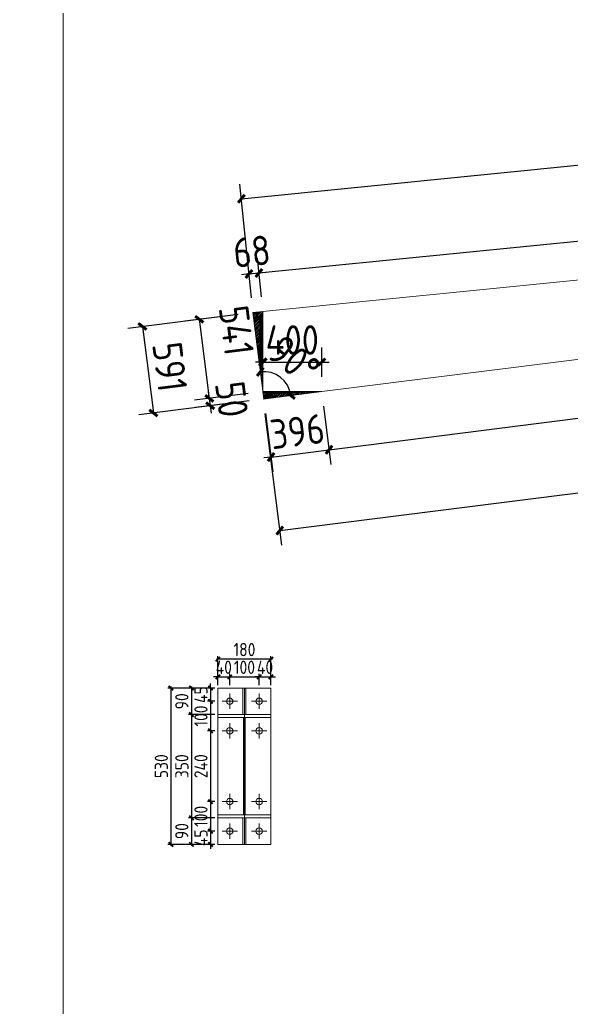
# Model space of a CAD drawing. Extents: x 485428 to 797698, y 56414 to 211814.
# Drawn here: x 763143 to 766883, y 145335 to 152029 of the extents above; entities that cross this region are included whole.
import ezdxf

# ---------------------------------------------------------------- set-up
doc = ezdxf.new("R2010")
doc.units = 0
doc.header["$LTSCALE"] = 1000
doc.header["$MEASUREMENT"] = 0
doc.layers.add('DOTE', color=1, linetype='Continuous')
doc.styles.get("Standard").update_dxf_attribs({"font": 'gbenor.shx', "bigfont": 'gbcbig.shx'})
doc.dimstyles.get("Standard").update_dxf_attribs({"dimscale": 100, "dimtxt": 2, "dimasz": 0.4, "dimexe": 0.5, "dimexo": 1, "dimgap": 0.5, "dimtad": 1, "dimdec": 0, "dimzin": 0, "dimdsep": 46, "dimtxsty": 'Standard', "dimblk": 'ARCHTICK', "dimcen": 0.09, "dimadec": 0, "dimazin": 0, "dimtfac": 1, "dimtdec": 0, "dimtix": 1, "dimtmove": 2, "dimatfit": 3, "dimfxl": 1, "dimtolj": 1, "dimtzin": 0, "dimarcsym": 0})

# ---------------------------------------------------------------- blocks, each defined once
blk = doc.blocks.new('_ArchTick')
at = {"color": 0, "linetype": 'ByBlock', "const_width": 0.4}
blk.add_lwpolyline([(-0.5, -0.5), (0.5, 0.5)], dxfattribs=at)
blk = doc.blocks.new('*D2436')
at = {"color": 0, "lineweight": -2}
blk.add_arc((774609.8, 150698.7), 158.1, 97.20256, 187.20256, dxfattribs=at)
at = {"layer": 'Defpoints', "color": 0}
for p in [(774568, 151029.1), (774514.2, 150824.7), (774568, 150693.5), (774609.8, 150698.7), (765190.5, 149508.4)]:
    blk.add_point(p, dxfattribs=at)
at = {"color": 0, "lineweight": -2, "xscale": 50, "yscale": 50, "zscale": 50}
for p, rotation in [((774589.9, 150855.6), 7.202564799039159), ((774452.9, 150678.9), 277.2025647990606)]:
    blk.add_blockref('_ArchTick', p, dxfattribs=dict(at, rotation=rotation))
at = {"color": 0, "lineweight": 15, "insert": (774326.8, 150918.2), "char_height": 200, "attachment_point": 5, "rotation": 52.20256}
blk.add_mtext('\\A1;90°', dxfattribs=at)
blk = doc.blocks.new('*D2437')
at = {"color": 3, "lineweight": -2}
for p, q in [((764781.1, 150150.9), (764754.9, 150412.2)), ((764713.3, 150144.1), (764687.2, 150405.4)), ((764697.1, 150305.9), (764647.4, 150300.9)), ((764697.1, 150305.9), (764764.9, 150312.7)), ((764764.9, 150312.7), (764814.6, 150317.7))]:
    blk.add_line(p, q, dxfattribs=at)
at = {"layer": 'Defpoints', "color": 0}
for p in [(764764.9, 150312.7), (764723.2, 150044.6), (764791, 150051.4)]:
    blk.add_point(p, dxfattribs=at)
at = {"color": 3, "lineweight": -2, "xscale": 50, "yscale": 50, "zscale": 50}
for p, rotation in [((764697.1, 150305.9), 5.710593137475294), ((764764.9, 150312.7), 185.7105931374753)]:
    blk.add_blockref('_ArchTick', p, dxfattribs=dict(at, rotation=rotation))
at = {"color": 0, "lineweight": 15, "insert": (764716.1, 150458.6), "char_height": 200, "attachment_point": 5, "rotation": 5.71059}
blk.add_mtext('\\A1;68', dxfattribs=at)
blk = doc.blocks.new('*D2438')
at = {"color": 3, "lineweight": -2}
for p, q in [((774558.1, 151128.6), (774531.9, 151389.9)), ((764764.9, 150312.7), (774541.9, 151290.4)), ((764781.1, 150150.9), (764754.9, 150412.2))]:
    blk.add_line(p, q, dxfattribs=at)
at = {"layer": 'Defpoints', "color": 0}
for p in [(774541.9, 151290.4), (774568, 151029.1), (764791, 150051.4)]:
    blk.add_point(p, dxfattribs=at)
at = {"color": 3, "lineweight": -2, "xscale": 50, "yscale": 50, "zscale": 50}
for p, rotation in [((774541.9, 151290.4), 5.710593137475258), ((764764.9, 150312.7), 185.7105931374753)]:
    blk.add_blockref('_ArchTick', p, dxfattribs=dict(at, rotation=rotation))
at = {"color": 0, "lineweight": 15, "insert": (769637.8, 150957.4), "char_height": 200, "attachment_point": 5, "rotation": 5.71059}
blk.add_mtext('\\A1;上翼板 9826', dxfattribs=at)
blk = doc.blocks.new('*D2439')
at = {"color": 3, "lineweight": -2}
for p, q in [((774558.1, 151128.6), (774480.9, 151900)), ((764646.1, 150816), (774490.9, 151800.5)), ((764713.3, 150144.1), (764636.2, 150915.5))]:
    blk.add_line(p, q, dxfattribs=at)
at = {"layer": 'Defpoints', "color": 0}
for p in [(774490.9, 151800.5), (774568, 151029.1), (764723.2, 150044.6)]:
    blk.add_point(p, dxfattribs=at)
at = {"color": 3, "lineweight": -2, "xscale": 50, "yscale": 50, "zscale": 50}
for p, rotation in [((774490.9, 151800.5), 5.710593137499544), ((764646.1, 150816), 185.7105931374995)]:
    blk.add_blockref('_ArchTick', p, dxfattribs=dict(at, rotation=rotation))
at = {"color": 0, "lineweight": 15, "insert": (769552.9, 151464.1), "char_height": 200, "attachment_point": 5, "rotation": 5.71059}
blk.add_mtext('\\A1;腹板 9894', dxfattribs=at)
blk = doc.blocks.new('*D2440')
at = {"color": 3, "lineweight": -2}
for p, q in [((765203, 149409.2), (765252.8, 149015.4)), ((764809.8, 149359.5), (764859.6, 148965.7)), ((764847.1, 149064.9), (765240.3, 149114.6)), ((765240.3, 149114.6), (765289.9, 149120.9)), ((764847.1, 149064.9), (764797.5, 149058.7))]:
    blk.add_line(p, q, dxfattribs=at)
at = {"layer": 'Defpoints', "color": 0}
for p in [(765190.5, 149508.4), (764797.3, 149458.7), (765240.3, 149114.6)]:
    blk.add_point(p, dxfattribs=at)
at = {"color": 3, "lineweight": -2, "xscale": 50, "yscale": 50, "zscale": 50}
for p, rotation in [((765240.3, 149114.6), 187.202564799062), ((764847.1, 149064.9), 7.202564799062019)]:
    blk.add_blockref('_ArchTick', p, dxfattribs=dict(at, rotation=rotation))
at = {"color": 0, "lineweight": 15, "insert": (765024.9, 149238.6), "char_height": 200, "attachment_point": 5, "rotation": 7.20256}
blk.add_mtext('\\A1;396', dxfattribs=at)
blk = doc.blocks.new('*D2441')
at = {"color": 3, "lineweight": -2}
for p, q in [((774580.6, 150594.3), (774630.3, 150200.5)), ((765240.3, 149114.6), (774617.8, 150299.7)), ((765203, 149409.2), (765252.8, 149015.4))]:
    blk.add_line(p, q, dxfattribs=at)
at = {"layer": 'Defpoints', "color": 0}
for p in [(774568, 150693.5), (774617.8, 150299.7), (765190.5, 149508.4)]:
    blk.add_point(p, dxfattribs=at)
at = {"color": 3, "lineweight": -2, "xscale": 50, "yscale": 50, "zscale": 50}
for p, rotation in [((774617.8, 150299.7), 7.202564799062021), ((765240.3, 149114.6), 187.202564799062)]:
    blk.add_blockref('_ArchTick', p, dxfattribs=dict(at, rotation=rotation))
at = {"color": 0, "lineweight": 15, "insert": (769910.2, 149856), "char_height": 200, "attachment_point": 5, "rotation": 7.20256}
blk.add_mtext('\\A1;9452', dxfattribs=at)
blk = doc.blocks.new('*D2443')
at = {"color": 3, "lineweight": -2}
for p, q in [((764624, 150032.1), (764261.1, 149986.2)), ((764360.4, 149998.8), (764428.1, 149462.5)), ((764691.8, 149495.9), (764328.9, 149450))]:
    blk.add_line(p, q, dxfattribs=at)
at = {"layer": 'Defpoints', "color": 0}
for p in [(764723.2, 150044.6), (764791, 149508.4), (764428.1, 149462.5)]:
    blk.add_point(p, dxfattribs=at)
at = {"color": 3, "lineweight": -2, "xscale": 50, "yscale": 50, "zscale": 50}
for p, rotation in [((764360.4, 149998.8), 97.20256479907209), ((764428.1, 149462.5), 277.2025647990721)]:
    blk.add_blockref('_ArchTick', p, dxfattribs=dict(at, rotation=rotation))
at = {"color": 0, "lineweight": 15, "insert": (764612.1, 149922.9), "char_height": 200, "attachment_point": 5, "rotation": 277.20256}
blk.add_mtext('\\A1;541', dxfattribs=at)
blk = doc.blocks.new('*D2444')
at = {"color": 3, "lineweight": -2}
for p, q in [((764691.8, 149495.9), (764328.9, 149450)), ((764428.1, 149462.5), (764421.9, 149512.1)), ((764698.1, 149446.2), (764335.2, 149400.3)), ((764428.1, 149462.5), (764434.4, 149412.8)), ((764434.4, 149412.8), (764440.7, 149363.2))]:
    blk.add_line(p, q, dxfattribs=at)
at = {"layer": 'Defpoints', "color": 0}
for p in [(764791, 149508.4), (764434.4, 149412.8), (764797.3, 149458.7)]:
    blk.add_point(p, dxfattribs=at)
at = {"color": 3, "lineweight": -2, "xscale": 50, "yscale": 50, "zscale": 50}
for p, rotation in [((764428.1, 149462.5), 277.2025647990721), ((764434.4, 149412.8), 97.20256479907209)]:
    blk.add_blockref('_ArchTick', p, dxfattribs=dict(at, rotation=rotation))
at = {"color": 0, "lineweight": 15, "insert": (764580.1, 149456.5), "char_height": 200, "attachment_point": 5, "rotation": 277.20256}
blk.add_mtext('\\A1;50', dxfattribs=at)
blk = doc.blocks.new('*D2446')
at = {"color": 3, "lineweight": -2}
for p, q in [((764624, 150032.1), (763875.5, 149937.5)), ((763974.7, 149950), (764048.8, 149364.1)), ((764698.1, 149446.2), (763949.6, 149351.6))]:
    blk.add_line(p, q, dxfattribs=at)
at = {"layer": 'Defpoints', "color": 0}
for p in [(764723.2, 150044.6), (764797.3, 149458.7), (764048.8, 149364.1)]:
    blk.add_point(p, dxfattribs=at)
at = {"color": 3, "lineweight": -2, "xscale": 50, "yscale": 50, "zscale": 50}
for p, rotation in [((763974.7, 149950), 97.20256479907765), ((764048.8, 149364.1), 277.2025647990777)]:
    blk.add_blockref('_ArchTick', p, dxfattribs=dict(at, rotation=rotation))
at = {"color": 0, "lineweight": 15, "insert": (764160.6, 149675.9), "char_height": 200, "attachment_point": 5, "rotation": 277.20256}
blk.add_mtext('\\A1;591', dxfattribs=at)
blk = doc.blocks.new('*D2447')
at = {"color": 3, "lineweight": -2}
for p, q in [((774580.6, 150594.3), (774693.2, 149702.9)), ((764906, 148566.8), (774680.7, 149802.1)), ((764805.9, 149359), (764918.5, 148467.6))]:
    blk.add_line(p, q, dxfattribs=at)
at = {"layer": 'Defpoints', "color": 0}
for p in [(774568, 150693.5), (774680.7, 149802.1), (764793.3, 149458.2)]:
    blk.add_point(p, dxfattribs=at)
at = {"color": 3, "lineweight": -2, "xscale": 50, "yscale": 50, "zscale": 50}
for p, rotation in [((774680.7, 149802.1), 7.202564799059908), ((764906, 148566.8), 187.2025647990599)]:
    blk.add_blockref('_ArchTick', p, dxfattribs=dict(at, rotation=rotation))
at = {"color": 0, "lineweight": 15, "insert": (769773.7, 149339.9), "char_height": 200, "attachment_point": 5, "rotation": 7.20256}
blk.add_mtext('\\A1;下翼板 9852', dxfattribs=at)
blk = doc.blocks.new('*D2453')
at = {"color": 3, "lineweight": -2}
for p, q in [((764486.5, 147574.8), (764456.5, 147574.8)), ((764486.5, 147519.3), (764486.5, 147594.8)), ((764486.5, 147574.8), (764566.5, 147574.8)), ((764566.5, 147519.3), (764566.5, 147594.8)), ((764566.5, 147574.8), (764596.5, 147574.8))]:
    blk.add_line(p, q, dxfattribs=at)
at = {"layer": 'Defpoints', "color": 0}
for p in [(764566.5, 147574.8), (764486.5, 147499.3), (764566.5, 147499.3)]:
    blk.add_point(p, dxfattribs=at)
at = {"color": 3, "lineweight": -2, "xscale": 30, "yscale": 30, "zscale": 30}
blk.add_blockref('_ArchTick', (764486.5, 147574.8), dxfattribs=at)
at = {"color": 3, "lineweight": -2, "xscale": 30, "yscale": 30, "zscale": 30, "rotation": 180}
blk.add_blockref('_ArchTick', (764566.5, 147574.8), dxfattribs=at)
at = {"color": 0, "lineweight": 15, "insert": (764526.5, 147639.8), "char_height": 90, "attachment_point": 5}
blk.add_mtext('\\A1;40', dxfattribs=at)
blk = doc.blocks.new('*D2448')
at = {"color": 3, "lineweight": -2}
for p, q in [((764556.5, 147574.8), (764776.5, 147574.8)), ((764566.5, 147519.3), (764566.5, 147594.8)), ((764766.5, 147519.3), (764766.5, 147594.8))]:
    blk.add_line(p, q, dxfattribs=at)
at = {"layer": 'Defpoints', "color": 0}
for p in [(764766.5, 147574.8), (764566.5, 147499.3), (764766.5, 147499.3)]:
    blk.add_point(p, dxfattribs=at)
at = {"color": 3, "lineweight": -2, "xscale": 30, "yscale": 30, "zscale": 30, "rotation": 180}
blk.add_blockref('_ArchTick', (764566.5, 147574.8), dxfattribs=at)
at = {"color": 3, "lineweight": -2, "xscale": 30, "yscale": 30, "zscale": 30}
blk.add_blockref('_ArchTick', (764766.5, 147574.8), dxfattribs=at)
at = {"color": 0, "lineweight": 15, "insert": (764666.5, 147639.8), "char_height": 90, "attachment_point": 5}
blk.add_mtext('\\A1;100', dxfattribs=at)
blk = doc.blocks.new('*D2454')
at = {"color": 3, "lineweight": -2}
for p, q in [((764766.5, 147574.8), (764736.5, 147574.8)), ((764766.5, 147519.3), (764766.5, 147594.8)), ((764766.5, 147574.8), (764846.5, 147574.8)), ((764846.5, 147519.3), (764846.5, 147594.8)), ((764846.5, 147574.8), (764876.5, 147574.8))]:
    blk.add_line(p, q, dxfattribs=at)
at = {"layer": 'Defpoints', "color": 0}
for p in [(764846.5, 147574.8), (764766.5, 147499.3), (764846.5, 147499.3)]:
    blk.add_point(p, dxfattribs=at)
at = {"color": 3, "lineweight": -2, "xscale": 30, "yscale": 30, "zscale": 30}
blk.add_blockref('_ArchTick', (764766.5, 147574.8), dxfattribs=at)
at = {"color": 3, "lineweight": -2, "xscale": 30, "yscale": 30, "zscale": 30, "rotation": 180}
blk.add_blockref('_ArchTick', (764846.5, 147574.8), dxfattribs=at)
at = {"color": 0, "lineweight": 15, "insert": (764806.5, 147639.8), "char_height": 90, "attachment_point": 5}
blk.add_mtext('\\A1;40', dxfattribs=at)
blk = doc.blocks.new('*D2449')
at = {"color": 3, "lineweight": -2}
for p, q in [((764466.5, 147499.3), (764416.5, 147499.3)), ((764436.5, 147499.3), (764436.5, 147529.3)), ((764436.5, 147499.3), (764436.5, 147409.3)), ((764466.5, 147409.3), (764416.5, 147409.3)), ((764436.5, 147409.3), (764436.5, 147379.3))]:
    blk.add_line(p, q, dxfattribs=at)
at = {"layer": 'Defpoints', "color": 0}
for p in [(764486.5, 147499.3), (764436.5, 147409.3), (764486.5, 147409.3)]:
    blk.add_point(p, dxfattribs=at)
at = {"color": 3, "lineweight": -2, "xscale": 30, "yscale": 30, "zscale": 30}
for p, rotation in [((764436.5, 147499.3), 270), ((764436.5, 147409.3), 90)]:
    blk.add_blockref('_ArchTick', p, dxfattribs=dict(at, rotation=rotation))
at = {"color": 0, "lineweight": 15, "insert": (764371.5, 147454.3), "char_height": 90, "attachment_point": 5, "rotation": 90}
blk.add_mtext('\\A1;45', dxfattribs=at)
blk = doc.blocks.new('*D2450')
at = {"color": 3, "lineweight": -2}
for p, q in [((764466.5, 147409.3), (764416.5, 147409.3)), ((764436.5, 147419.3), (764436.5, 147199.3)), ((764466.5, 147209.3), (764416.5, 147209.3))]:
    blk.add_line(p, q, dxfattribs=at)
at = {"layer": 'Defpoints', "color": 0}
for p in [(764486.5, 147409.3), (764436.5, 147209.3), (764486.5, 147209.3)]:
    blk.add_point(p, dxfattribs=at)
at = {"color": 3, "lineweight": -2, "xscale": 30, "yscale": 30, "zscale": 30}
for p, rotation in [((764436.5, 147409.3), 90), ((764436.5, 147209.3), 270)]:
    blk.add_blockref('_ArchTick', p, dxfattribs=dict(at, rotation=rotation))
at = {"color": 0, "lineweight": 15, "insert": (764371.5, 147309.3), "char_height": 90, "attachment_point": 5, "rotation": 90}
blk.add_mtext('\\A1;100', dxfattribs=at)
blk = doc.blocks.new('*D2451')
at = {"color": 3, "lineweight": -2}
for p, q in [((764466.5, 147209.3), (764416.5, 147209.3)), ((764436.5, 147219.3), (764436.5, 146719.3)), ((764466.5, 146729.3), (764416.5, 146729.3))]:
    blk.add_line(p, q, dxfattribs=at)
at = {"layer": 'Defpoints', "color": 0}
for p in [(764486.5, 147209.3), (764436.5, 146729.3), (764486.5, 146729.3)]:
    blk.add_point(p, dxfattribs=at)
at = {"color": 3, "lineweight": -2, "xscale": 30, "yscale": 30, "zscale": 30}
for p, rotation in [((764436.5, 147209.3), 90), ((764436.5, 146729.3), 270)]:
    blk.add_blockref('_ArchTick', p, dxfattribs=dict(at, rotation=rotation))
at = {"color": 0, "lineweight": 15, "insert": (764371.5, 146969.3), "char_height": 90, "attachment_point": 5, "rotation": 90}
blk.add_mtext('\\A1;240', dxfattribs=at)
blk = doc.blocks.new('*D2452')
at = {"color": 3, "lineweight": -2}
for p, q in [((764466.5, 146729.3), (764416.5, 146729.3)), ((764436.5, 146739.3), (764436.5, 146519.3)), ((764466.5, 146529.3), (764416.5, 146529.3))]:
    blk.add_line(p, q, dxfattribs=at)
at = {"layer": 'Defpoints', "color": 0}
for p in [(764486.5, 146729.3), (764436.5, 146529.3), (764486.5, 146529.3)]:
    blk.add_point(p, dxfattribs=at)
at = {"color": 3, "lineweight": -2, "xscale": 30, "yscale": 30, "zscale": 30}
for p, rotation in [((764436.5, 146729.3), 90), ((764436.5, 146529.3), 270)]:
    blk.add_blockref('_ArchTick', p, dxfattribs=dict(at, rotation=rotation))
at = {"color": 0, "lineweight": 15, "insert": (764371.5, 146629.3), "char_height": 90, "attachment_point": 5, "rotation": 90}
blk.add_mtext('\\A1;100', dxfattribs=at)
blk = doc.blocks.new('*D2455')
at = {"color": 3, "lineweight": -2}
for p, q in [((764466.5, 146529.3), (764416.5, 146529.3)), ((764436.5, 146529.3), (764436.5, 146559.3)), ((764436.5, 146529.3), (764436.5, 146439.3)), ((764466.5, 146439.3), (764416.5, 146439.3)), ((764436.5, 146439.3), (764436.5, 146409.3))]:
    blk.add_line(p, q, dxfattribs=at)
at = {"layer": 'Defpoints', "color": 0}
for p in [(764486.5, 146529.3), (764436.5, 146439.3), (764486.5, 146439.3)]:
    blk.add_point(p, dxfattribs=at)
at = {"color": 3, "lineweight": -2, "xscale": 30, "yscale": 30, "zscale": 30}
for p, rotation in [((764436.5, 146529.3), 270), ((764436.5, 146439.3), 90)]:
    blk.add_blockref('_ArchTick', p, dxfattribs=dict(at, rotation=rotation))
at = {"color": 0, "lineweight": 15, "insert": (764371.5, 146484.3), "char_height": 90, "attachment_point": 5, "rotation": 90}
blk.add_mtext('\\A1;45', dxfattribs=at)
blk = doc.blocks.new('*D2456')
at = {"color": 3, "lineweight": -2}
for p, q in [((764466.5, 147499.3), (764287.1, 147499.3)), ((764307.1, 147509.3), (764307.1, 147309.3)), ((764466.5, 147319.3), (764287.1, 147319.3))]:
    blk.add_line(p, q, dxfattribs=at)
at = {"layer": 'Defpoints', "color": 0}
for p in [(764486.5, 147499.3), (764307.1, 147319.3), (764486.5, 147319.3)]:
    blk.add_point(p, dxfattribs=at)
at = {"color": 3, "lineweight": -2, "xscale": 30, "yscale": 30, "zscale": 30}
for p, rotation in [((764307.1, 147499.3), 90), ((764307.1, 147319.3), 270)]:
    blk.add_blockref('_ArchTick', p, dxfattribs=dict(at, rotation=rotation))
at = {"color": 0, "lineweight": 15, "insert": (764242.1, 147409.3), "char_height": 90, "attachment_point": 5, "rotation": 90}
blk.add_mtext('\\A1;90', dxfattribs=at)
blk = doc.blocks.new('*D2457')
at = {"color": 3, "lineweight": -2}
for p, q in [((764466.5, 147319.3), (764287.1, 147319.3)), ((764307.1, 147329.3), (764307.1, 146609.3)), ((764466.5, 146619.3), (764287.1, 146619.3))]:
    blk.add_line(p, q, dxfattribs=at)
at = {"layer": 'Defpoints', "color": 0}
for p in [(764486.5, 147319.3), (764307.1, 146619.3), (764486.5, 146619.3)]:
    blk.add_point(p, dxfattribs=at)
at = {"color": 3, "lineweight": -2, "xscale": 30, "yscale": 30, "zscale": 30}
for p, rotation in [((764307.1, 147319.3), 90), ((764307.1, 146619.3), 270)]:
    blk.add_blockref('_ArchTick', p, dxfattribs=dict(at, rotation=rotation))
at = {"color": 0, "lineweight": 15, "insert": (764242.1, 146969.3), "char_height": 90, "attachment_point": 5, "rotation": 90}
blk.add_mtext('\\A1;350', dxfattribs=at)
blk = doc.blocks.new('*D2458')
at = {"color": 3, "lineweight": -2}
for p, q in [((764466.5, 146619.3), (764287.1, 146619.3)), ((764307.1, 146629.3), (764307.1, 146429.3)), ((764466.5, 146439.3), (764287.1, 146439.3))]:
    blk.add_line(p, q, dxfattribs=at)
at = {"layer": 'Defpoints', "color": 0}
for p in [(764486.5, 146619.3), (764307.1, 146439.3), (764486.5, 146439.3)]:
    blk.add_point(p, dxfattribs=at)
at = {"color": 3, "lineweight": -2, "xscale": 30, "yscale": 30, "zscale": 30}
for p, rotation in [((764307.1, 146619.3), 90), ((764307.1, 146439.3), 270)]:
    blk.add_blockref('_ArchTick', p, dxfattribs=dict(at, rotation=rotation))
at = {"color": 0, "lineweight": 15, "insert": (764242.1, 146529.3), "char_height": 90, "attachment_point": 5, "rotation": 90}
blk.add_mtext('\\A1;90', dxfattribs=at)
blk = doc.blocks.new('*D2459')
at = {"color": 3, "lineweight": -2}
for p, q in [((764466.5, 147499.3), (764147.9, 147499.3)), ((764167.9, 147509.3), (764167.9, 146429.3)), ((764466.5, 146439.3), (764147.9, 146439.3))]:
    blk.add_line(p, q, dxfattribs=at)
at = {"layer": 'Defpoints', "color": 0}
for p in [(764486.5, 147499.3), (764167.9, 146439.3), (764486.5, 146439.3)]:
    blk.add_point(p, dxfattribs=at)
at = {"color": 3, "lineweight": -2, "xscale": 30, "yscale": 30, "zscale": 30}
for p, rotation in [((764167.9, 147499.3), 90), ((764167.9, 146439.3), 270)]:
    blk.add_blockref('_ArchTick', p, dxfattribs=dict(at, rotation=rotation))
at = {"color": 0, "lineweight": 15, "insert": (764102.9, 146969.3), "char_height": 90, "attachment_point": 5, "rotation": 90}
blk.add_mtext('\\A1;530', dxfattribs=at)
blk = doc.blocks.new('*D2460')
at = {"color": 3, "lineweight": -2}
for p, q in [((764856.5, 147694.9), (764476.5, 147694.9)), ((764486.5, 147519.3), (764486.5, 147714.9)), ((764846.5, 147519.3), (764846.5, 147714.9))]:
    blk.add_line(p, q, dxfattribs=at)
at = {"layer": 'Defpoints', "color": 0}
for p in [(764486.5, 147694.9), (764486.5, 147499.3), (764846.5, 147499.3)]:
    blk.add_point(p, dxfattribs=at)
at = {"color": 3, "lineweight": -2, "xscale": 30, "yscale": 30, "zscale": 30, "rotation": 180}
blk.add_blockref('_ArchTick', (764486.5, 147694.9), dxfattribs=at)
at = {"color": 3, "lineweight": -2, "xscale": 30, "yscale": 30, "zscale": 30}
blk.add_blockref('_ArchTick', (764846.5, 147694.9), dxfattribs=at)
at = {"color": 0, "lineweight": 15, "insert": (764666.5, 147759.9), "char_height": 90, "attachment_point": 5}
blk.add_mtext('\\A1;180', dxfattribs=at)
blk = doc.blocks.new('*D2545')
at = {"color": 0, "lineweight": -2}
blk.add_arc((764797.3, 149458.7), 185.2, 7.20256, 97.20256, dxfattribs=at)
at = {"layer": 'Defpoints', "color": 0}
for p in [(764723.2, 150044.6), (764944.8, 149570.7), (765190.5, 149508.4), (764797.3, 149458.7), (764797.3, 149458.7)]:
    blk.add_point(p, dxfattribs=at)
at = {"color": 0, "lineweight": -2, "xscale": 50, "yscale": 50, "zscale": 50}
for p, rotation in [((764774.1, 149642.4), 187.2025647990827), ((764981, 149481.9), 277.2025647990666)]:
    blk.add_blockref('_ArchTick', p, dxfattribs=dict(at, rotation=rotation))
at = {"color": 0, "lineweight": 15, "insert": (765002.7, 149723.5), "char_height": 200, "attachment_point": 5, "rotation": 322.20256}
blk.add_mtext('\\A1;90°', dxfattribs=at)
blk = doc.blocks.new('*D2546')
at = {"color": 3, "lineweight": -2}
for p, q in [((764791, 149608.4), (764791, 149808.5)), ((765190.5, 149608.4), (765190.5, 149808.5)), ((764791, 149708.5), (764741, 149708.5)), ((764791, 149708.5), (765190.5, 149708.5)), ((765190.5, 149708.5), (765240.5, 149708.5))]:
    blk.add_line(p, q, dxfattribs=at)
at = {"layer": 'Defpoints', "color": 0}
for p in [(765190.5, 149708.5), (764791, 149508.4), (765190.5, 149508.4)]:
    blk.add_point(p, dxfattribs=at)
at = {"color": 3, "lineweight": -2, "xscale": 50, "yscale": 50, "zscale": 50}
blk.add_blockref('_ArchTick', (764791, 149708.5), dxfattribs=at)
at = {"color": 3, "lineweight": -2, "xscale": 50, "yscale": 50, "zscale": 50, "rotation": 180}
blk.add_blockref('_ArchTick', (765190.5, 149708.5), dxfattribs=at)
at = {"color": 0, "lineweight": 15, "insert": (764990.8, 149858.5), "char_height": 200, "attachment_point": 5}
blk.add_mtext('\\A1;400', dxfattribs=at)

msp = doc.modelspace()

# ---------------------------------------------------------------- hatches: boundary and pattern name
at = {"lineweight": 15}
h = msp.add_hatch(dxfattribs=at)
h.set_pattern_fill('ANSI31', color=256, scale=5, style=0)
h.set_pattern_definition([(45, (0, 0), (-5.612660076, 5.612660076), [])])
h.paths.add_polyline_path([(764791, 150051.4), (764723.2, 150044.6), (764791, 149508.4)])
h.paths.add_polyline_path([(765190.5, 149508.4), (764791, 149508.4), (764797.3, 149458.7)])

# ---------------------------------------------------------------- linework, layer by layer
for p, q in [((774568, 151029.1), (764791, 150051.4)), ((774568, 150693.5), (765190.5, 149508.4)), ((764791, 150051.4), (764723.2, 150044.6)), ((764723.2, 150044.6), (764797.3, 149458.7)), ((765190.5, 149508.4), (764791, 149508.4)), ((764793.3, 149458.2), (765190.5, 149508.4)), ((764486.5, 147499.3), (764486.5, 146439.3)), ((764846.5, 147499.3), (764486.5, 147499.3)), ((764846.5, 146439.3), (764846.5, 147499.3)), ((764618.5, 147409.3), (764514.5, 147409.3)), ((764566.5, 147357.3), (764566.5, 147461.3)), ((764818.5, 147409.3), (764714.5, 147409.3)), ((764766.5, 147357.3), (764766.5, 147461.3)), ((764618.5, 147209.3), (764514.5, 147209.3)), ((764566.5, 147157.3), (764566.5, 147261.3)), ((764818.5, 147209.3), (764714.5, 147209.3)), ((764766.5, 147157.3), (764766.5, 147261.3)), ((764846.5, 147129.3), (764846.5, 146809.3)), ((764618.5, 146729.3), (764514.5, 146729.3)), ((764566.5, 146677.3), (764566.5, 146781.3)), ((764818.5, 146729.3), (764714.5, 146729.3)), ((764766.5, 146677.3), (764766.5, 146781.3)), ((764618.5, 146529.3), (764514.5, 146529.3)), ((764566.5, 146477.3), (764566.5, 146581.3)), ((764818.5, 146529.3), (764714.5, 146529.3)), ((764766.5, 146477.3), (764766.5, 146581.3)), ((764486.5, 146439.3), (764846.5, 146439.3))]:
    msp.add_line(p, q, dxfattribs=at)
at = {"color": 2, "lineweight": 15}
for p, q in [((764656.5, 147319.3), (764656.5, 147499.3)), ((764676.5, 147319.3), (764676.5, 147499.3)), ((764656.5, 146439.3), (764656.5, 146619.3)), ((764676.5, 146439.3), (764676.5, 146619.3)), ((764656.5, 146439.3), (764676.5, 146439.3))]:
    msp.add_line(p, q, dxfattribs=at)
at = {"color": 1, "lineweight": 15}
msp.add_line((764666.5, 147499.3), (764666.5, 146439.3), dxfattribs=at)
at = {"color": 4, "lineweight": 15}
for p, q in [((764666.5, 147319.3), (764486.5, 147319.3)), ((764486.5, 147319.3), (764486.5, 147299.3)), ((764486.5, 147299.3), (764846.5, 147299.3)), ((764660.5, 147299.3), (764660.5, 146639.3)), ((764846.5, 147319.3), (764666.5, 147319.3)), ((764672.5, 147299.3), (764672.5, 146639.3)), ((764846.5, 147299.3), (764846.5, 147319.3)), ((764846.5, 146639.3), (764486.5, 146639.3)), ((764486.5, 146639.3), (764486.5, 146619.3)), ((764486.5, 146619.3), (764666.5, 146619.3)), ((764666.5, 146619.3), (764846.5, 146619.3)), ((764846.5, 146619.3), (764846.5, 146639.3))]:
    msp.add_line(p, q, dxfattribs=at)
at = {"lineweight": 15}
for points in [[(748588.1, 155114.2), (763438.1, 155114.2), (763438.1, 144614.2), (748588.1, 144614.2)], [(763438.1, 155114.2), (778288.1, 155114.2), (778288.1, 144614.2), (763438.1, 144614.2)]]:
    msp.add_lwpolyline(points, close=True, dxfattribs=at)
for centre in [(764566.5, 147409.3), (764766.5, 147409.3), (764566.5, 147209.3), (764766.5, 147209.3), (764566.5, 146729.3), (764766.5, 146729.3), (764566.5, 146529.3), (764766.5, 146529.3)]:
    msp.add_circle(centre, 22, dxfattribs=at)
at = {"layer": 'DOTE', "lineweight": 15}
msp.add_line((764791, 149508.4), (764791, 150051.4), dxfattribs=at)

# ---------------------------------------------------------------- dimensions: what is measured, and where the dimension line sits
at = {"lineweight": 15}
for p1, p2, distance, text, picture, middle in [((764723.2, 150044.6), (774568, 151029.1), 775.2, '腹板 9894', '*D2439', (769552.9, 151464.1)), ((764793.3, 149458.2), (774568, 150693.5), -898.4, '下翼板 9852', '*D2447', (769773.7, 149339.9)), ((764791, 149508.4), (765190.5, 149508.4), 200.1, '400', '*D2546', (764990.8, 149858.5))]:
    dim = msp.add_aligned_dim(p1=p1, p2=p2, distance=distance, text=text, dimstyle='Standard', override={"dimtxt": 2, "dimasz": 0.5, "dimexe": 1, "dimexo": 1, "dimclrd": 3, "dimclre": 3}, dxfattribs=at)
    dim.commit()
    dim.dimension.update_dxf_attribs({"geometry": picture, "text_midpoint": middle})
dim = msp.add_linear_dim(base=(774541.9, 151290.4), p1=(764791, 150051.4), p2=(774568, 151029.1), angle=185.71059, text='上翼板 9826', dimstyle='Standard', override={"dimtxt": 2, "dimasz": 0.5, "dimexe": 1, "dimexo": 1, "dimclrd": 3, "dimclre": 3}, dxfattribs=at)
dim.commit()
dim.dimension.update_dxf_attribs({"geometry": '*D2438', "text_midpoint": (769637.8, 150957.4)})
at = {"color": 1, "lineweight": 15}
for base, line1, line2, override, picture, middle in [((774514.2, 150824.7), ((774568, 150693.5), (765190.5, 149508.4)), ((774568, 151029.1), (774609.8, 150698.7)), {"dimtxt": 2, "dimasz": 0.5, "dimgap": 1}, '*D2436', (774326.8, 150918.2)), ((764944.8, 149570.7), ((764797.3, 149458.7), (765190.5, 149508.4)), ((764723.2, 150044.6), (764797.3, 149458.7)), {"dimtxt": 2, "dimasz": 0.5, "dimgap": 0.5}, '*D2545', (765002.7, 149723.5))]:
    dim = msp.add_angular_dim_2l(base=base, line1=line1, line2=line2, dimstyle='Standard', override=override, dxfattribs=at)
    dim.commit()
    dim.dimension.update_dxf_attribs({"geometry": picture, "text_midpoint": middle})
at = {"lineweight": 15}
for base, p1, p2, angle, override, picture, middle in [((774617.8, 150299.7), (765190.5, 149508.4), (774568, 150693.5), 187.20256, {"dimtxt": 2, "dimasz": 0.5, "dimexe": 1, "dimexo": 1, "dimclrd": 3, "dimclre": 3}, '*D2441', (769910.2, 149856)), ((764434.4, 149412.8), (764791, 149508.4), (764797.3, 149458.7), 97.20256, {"dimtxt": 2, "dimasz": 0.5, "dimexe": 1, "dimexo": 1, "dimclrd": 3, "dimclre": 3}, '*D2444', (764580.1, 149456.5)), ((764307.1, 147319.3), (764486.5, 147499.3), (764486.5, 147319.3), 90, {"dimtxt": 0.9, "dimasz": 0.3, "dimexe": 0.2, "dimexo": 0.2, "dimgap": 0.2, "dimlfac": 0.5, "dimdle": 0.1, "dimclrd": 3, "dimclre": 3}, '*D2456', (764242.1, 147409.3)), ((764436.5, 147409.3), (764486.5, 147499.3), (764486.5, 147409.3), 90, {"dimtxt": 0.9, "dimasz": 0.3, "dimexe": 0.2, "dimexo": 0.2, "dimgap": 0.2, "dimlfac": 0.5, "dimdle": 0.1, "dimclrd": 3, "dimclre": 3}, '*D2449', (764371.5, 147454.3)), ((764436.5, 147209.3), (764486.5, 147409.3), (764486.5, 147209.3), 90, {"dimtxt": 0.9, "dimasz": 0.3, "dimexe": 0.2, "dimexo": 0.2, "dimgap": 0.2, "dimlfac": 0.5, "dimdle": 0.1, "dimclrd": 3, "dimclre": 3}, '*D2450', (764371.5, 147309.3)), ((764307.1, 146619.3), (764486.5, 147319.3), (764486.5, 146619.3), 90, {"dimtxt": 0.9, "dimasz": 0.3, "dimexe": 0.2, "dimexo": 0.2, "dimgap": 0.2, "dimlfac": 0.5, "dimdle": 0.1, "dimclrd": 3, "dimclre": 3}, '*D2457', (764242.1, 146969.3)), ((764436.5, 146729.3), (764486.5, 147209.3), (764486.5, 146729.3), 90, {"dimtxt": 0.9, "dimasz": 0.3, "dimexe": 0.2, "dimexo": 0.2, "dimgap": 0.2, "dimlfac": 0.5, "dimdle": 0.1, "dimclrd": 3, "dimclre": 3}, '*D2451', (764371.5, 146969.3)), ((764436.5, 146529.3), (764486.5, 146729.3), (764486.5, 146529.3), 90, {"dimtxt": 0.9, "dimasz": 0.3, "dimexe": 0.2, "dimexo": 0.2, "dimgap": 0.2, "dimlfac": 0.5, "dimdle": 0.1, "dimclrd": 3, "dimclre": 3}, '*D2452', (764371.5, 146629.3)), ((764307.1, 146439.3), (764486.5, 146619.3), (764486.5, 146439.3), 90, {"dimtxt": 0.9, "dimasz": 0.3, "dimexe": 0.2, "dimexo": 0.2, "dimgap": 0.2, "dimlfac": 0.5, "dimdle": 0.1, "dimclrd": 3, "dimclre": 3}, '*D2458', (764242.1, 146529.3)), ((764436.5, 146439.3), (764486.5, 146529.3), (764486.5, 146439.3), 90, {"dimtxt": 0.9, "dimasz": 0.3, "dimexe": 0.2, "dimexo": 0.2, "dimgap": 0.2, "dimlfac": 0.5, "dimdle": 0.1, "dimclrd": 3, "dimclre": 3}, '*D2455', (764371.5, 146484.3))]:
    dim = msp.add_linear_dim(base=base, p1=p1, p2=p2, angle=angle, dimstyle='Standard', override=override, dxfattribs=at)
    dim.commit()
    dim.dimension.update_dxf_attribs({"geometry": picture, "text_midpoint": middle})
for p1, p2, distance, override, picture, middle in [((764723.2, 150044.6), (764791, 150051.4), 262.6, {"dimtxt": 2, "dimasz": 0.5, "dimexe": 1, "dimexo": 1, "dimclrd": 3, "dimclre": 3}, '*D2437', (764716.1, 150458.6)), ((764723.2, 150044.6), (764797.3, 149458.7), -754.5, {"dimtxt": 2, "dimasz": 0.5, "dimexe": 1, "dimexo": 1, "dimclrd": 3, "dimclre": 3}, '*D2446', (764160.6, 149675.9)), ((764797.3, 149458.7), (765190.5, 149508.4), -396.9, {"dimtxt": 2, "dimasz": 0.5, "dimexe": 1, "dimexo": 1, "dimclrd": 3, "dimclre": 3}, '*D2440', (765024.9, 149238.6)), ((764846.5, 147499.3), (764486.5, 147499.3), -195.6, {"dimtxt": 0.9, "dimasz": 0.3, "dimexe": 0.2, "dimexo": 0.2, "dimgap": 0.2, "dimlfac": 0.5, "dimdle": 0.1, "dimclrd": 3, "dimclre": 3}, '*D2460', (764666.5, 147759.9)), ((764486.5, 147499.3), (764486.5, 146439.3), -318.6, {"dimtxt": 0.9, "dimasz": 0.3, "dimexe": 0.2, "dimexo": 0.2, "dimgap": 0.2, "dimlfac": 0.5, "dimdle": 0.1, "dimclrd": 3, "dimclre": 3}, '*D2459', (764102.9, 146969.3))]:
    dim = msp.add_aligned_dim(p1=p1, p2=p2, distance=distance, dimstyle='Standard', override=override, dxfattribs=at)
    dim.commit()
    dim.dimension.update_dxf_attribs({"geometry": picture, "text_midpoint": middle})
dim = msp.add_linear_dim(base=(764428.1205, 149462.5293), p1=(764723.2453, 150044.6358), p2=(764791.0133, 149508.3898), angle=277.20256, dimstyle='Standard', override={"dimtxt": 2, "dimasz": 0.5, "dimexe": 1, "dimexo": 1, "dimclrd": 3, "dimclre": 3}, dxfattribs=at)
dim.commit()
dim.dimension.update_dxf_attribs({"geometry": '*D2443', "text_midpoint": (764612.0757, 149922.9289), "dimtype": 161})
for base, p1, p2, picture, middle in [((764566.5, 147574.8), (764486.5, 147499.3), (764566.5, 147499.3), '*D2453', (764526.5, 147639.8)), ((764766.5, 147574.8), (764566.5, 147499.3), (764766.5, 147499.3), '*D2448', (764666.5, 147639.8)), ((764846.5, 147574.8), (764766.5, 147499.3), (764846.5, 147499.3), '*D2454', (764806.5, 147639.8))]:
    dim = msp.add_linear_dim(base=base, p1=p1, p2=p2, dimstyle='Standard', override={"dimtxt": 0.9, "dimasz": 0.3, "dimexe": 0.2, "dimexo": 0.2, "dimgap": 0.2, "dimlfac": 0.5, "dimdle": 0.1, "dimclrd": 3, "dimclre": 3}, dxfattribs=at)
    dim.commit()
    dim.dimension.update_dxf_attribs({"geometry": picture, "text_midpoint": middle})

doc.saveas('drawing.dxf')
